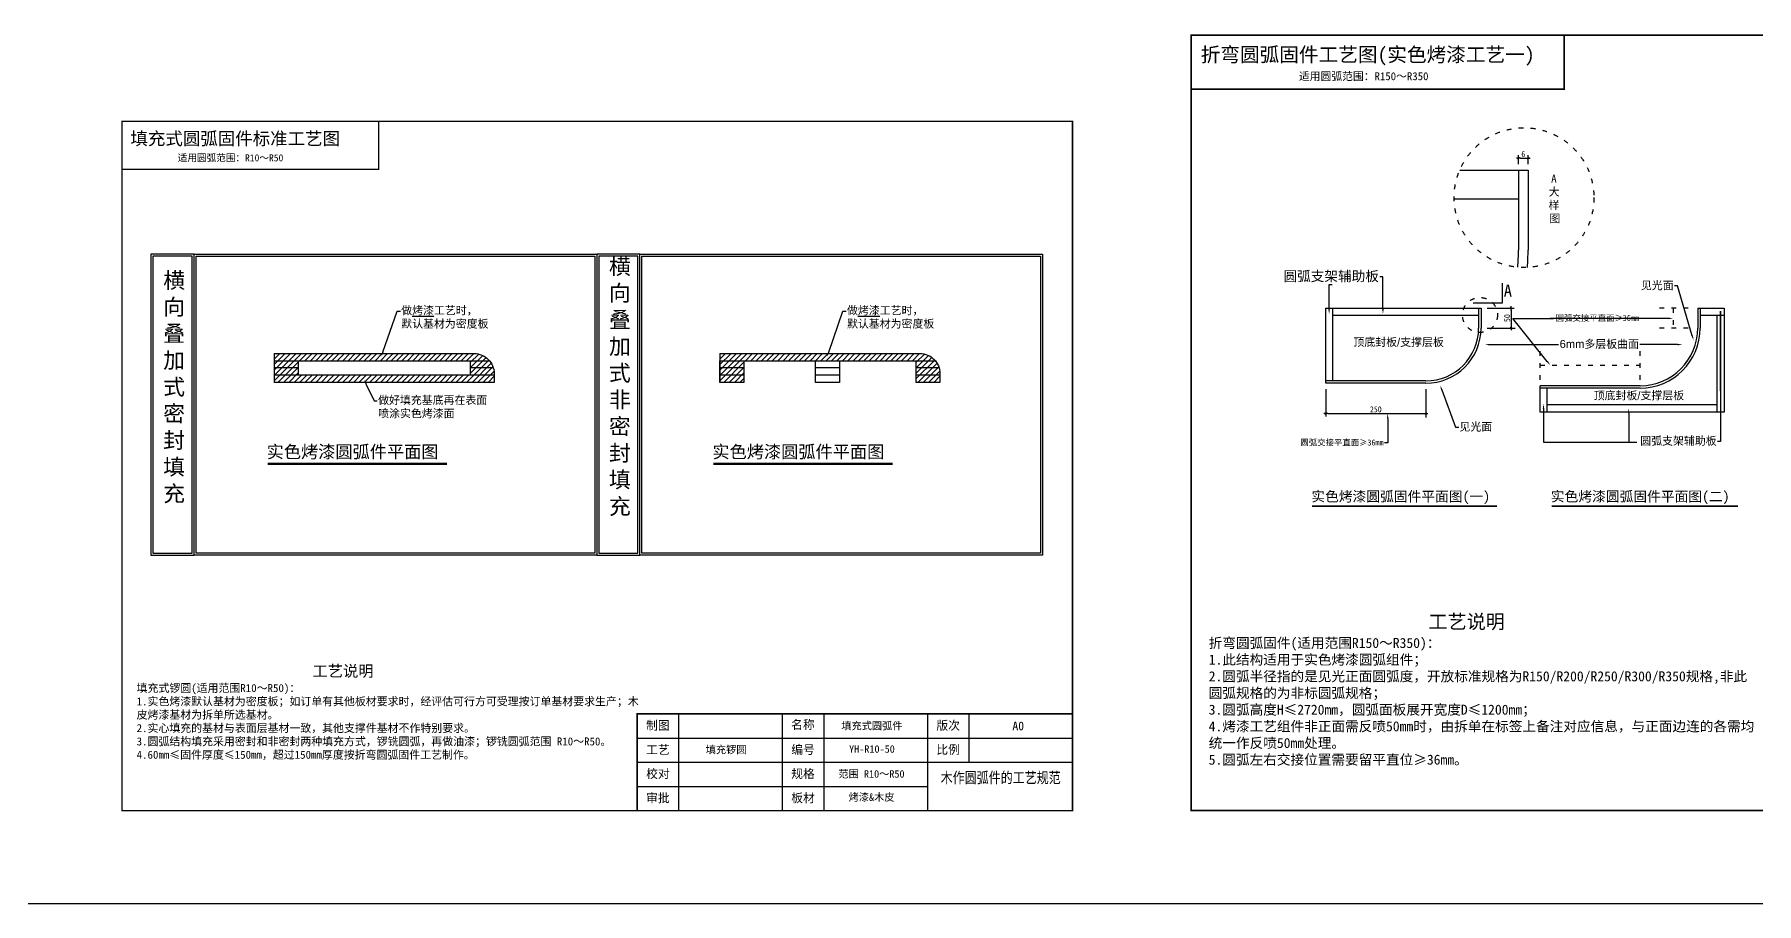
# Model space of a CAD drawing. Header units: millimetres. Extents: x 1116 to 19180, y 5378 to 16725.
# Drawn here: x 7077 to 11381, y 13863 to 16036 of the extents above; entities that cross this region are included whole.
import ezdxf
from ezdxf import colors
from ezdxf.entities.mleader import LeaderData, LeaderLine
from ezdxf.math import Vec2, Vec3

# ---------------------------------------------------------------- set-up
doc = ezdxf.new("R2010")
doc.units = ezdxf.units.MM
doc.linetypes.add('$0$ACAD_ISO03W100', pattern=[30, 12, -18])
doc.layers.add('YQ_TITLE', color=6, linetype='Continuous')
doc.layers.add('图框', color=7, linetype='Continuous')
doc.layers.add('常用', color=7, linetype='Continuous', lineweight=30)
doc.styles.get("Standard").update_dxf_attribs({"font": 'arial.ttf'})
doc.styles.add('YQ_DIM', font='simfang.ttf', dxfattribs={"width": 0.8})
doc.styles.add('YQ_TITLE', font='simhei.ttf')
doc.styles.add('黑体', font='simhei.ttf')
doc.dimstyles.new('yq5', dxfattribs={"dimscale": 5, "dimtxt": 3, "dimasz": 1, "dimexe": 1.5, "dimexo": 3, "dimgap": 0.5, "dimtad": 1, "dimdec": 1, "dimdsep": 46, "dimtxsty": 'YQ_DIM', "dimblk": 'YQTICK', "dimcen": 0, "dimclrd": 256, "dimclre": 256, "dimclrt": 7, "dimadec": 1, "dimazin": 2, "dimtfac": 1, "dimtdec": 1, "dimtix": 1, "dimtmove": 2, "dimatfit": 2, "dimfxl": 0, "dimtolj": 1, "dimtzin": 0, "dimarcsym": 0})

# ---------------------------------------------------------------- blocks, each defined once
blk = doc.blocks.new('YQTICK')
blk.add_line((-1, 0), (1, 0))
at = {"const_width": 0.4}
blk.add_lwpolyline([(0.53, 0.53), (-0.53, -0.53)], dxfattribs=at)
blk = doc.blocks.new('*D76')
at = {"lineweight": -2, "transparency": 16777216}
for p, q in [((10707.6, 15352.1), (10775.5, 15352.1)), ((10768, 15347.1), (10768, 15307.1)), ((10707.6, 15302.1), (10775.5, 15302.1))]:
    blk.add_line(p, q, dxfattribs=at)
at = {"layer": 'Defpoints', "color": 0, "transparency": 16777216}
for p in [(10692.6, 15352.1), (10692.6, 15302.1), (10768, 15302.1)]:
    blk.add_point(p, dxfattribs=at)
at = {"lineweight": -2, "transparency": 16777216, "xscale": 5, "yscale": 5, "zscale": 5}
for p, rotation in [((10768, 15352.1), 90), ((10768, 15302.1), 270)]:
    blk.add_blockref('YQTICK', p, dxfattribs=dict(at, rotation=rotation))
at = {"color": 7, "transparency": 16777216, "insert": (10757.9, 15327.1), "char_height": 15, "attachment_point": 5, "rotation": 90, "style": 'YQ_DIM'}
blk.add_mtext('\\A1;50', dxfattribs=at)
blk = doc.blocks.new('*D109')
at = {"lineweight": -2, "transparency": 16777216}
for p, q in [((10304.6, 15149.1), (10304.6, 15081.2)), ((10554.6, 15149.1), (10554.6, 15081.2)), ((10309.6, 15088.7), (10549.6, 15088.7))]:
    blk.add_line(p, q, dxfattribs=at)
at = {"layer": 'Defpoints', "color": 0, "transparency": 16777216}
for p in [(10304.6, 15164.1), (10554.6, 15164.1), (10554.6, 15088.7)]:
    blk.add_point(p, dxfattribs=at)
at = {"lineweight": -2, "transparency": 16777216, "xscale": 5, "yscale": 5, "zscale": 5, "rotation": 180}
blk.add_blockref('YQTICK', (10304.6, 15088.7), dxfattribs=at)
at = {"lineweight": -2, "transparency": 16777216, "xscale": 5, "yscale": 5, "zscale": 5}
blk.add_blockref('YQTICK', (10554.6, 15088.7), dxfattribs=at)
at = {"color": 7, "transparency": 16777216, "insert": (10429.6, 15098.8), "char_height": 15, "attachment_point": 5, "style": 'YQ_DIM'}
blk.add_mtext('\\A1;250', dxfattribs=at)
blk = doc.blocks.new('*D108')
at = {"lineweight": -2, "transparency": 16777216}
for p, q in [((10786.2, 15712.1), (10786.2, 15734.4)), ((10791.2, 15726.9), (10805.2, 15726.9)), ((10810.2, 15712.1), (10810.2, 15734.4))]:
    blk.add_line(p, q, dxfattribs=at)
at = {"layer": 'Defpoints', "color": 0, "transparency": 16777216}
for p in [(10810.2, 15726.9), (10786.2, 15697.1), (10810.2, 15697.1)]:
    blk.add_point(p, dxfattribs=at)
at = {"lineweight": -2, "transparency": 16777216, "xscale": 5, "yscale": 5, "zscale": 5, "rotation": 180}
blk.add_blockref('YQTICK', (10786.2, 15726.9), dxfattribs=at)
at = {"lineweight": -2, "transparency": 16777216, "xscale": 5, "yscale": 5, "zscale": 5}
blk.add_blockref('YQTICK', (10810.2, 15726.9), dxfattribs=at)
at = {"color": 7, "transparency": 16777216, "insert": (10798.2, 15737), "char_height": 15, "attachment_point": 5, "style": 'YQ_DIM'}
blk.add_mtext('\\A1;6', dxfattribs=at)

msp = doc.modelspace()

# ---------------------------------------------------------------- hatches: boundary and pattern name
h = msp.add_hatch()
h.set_pattern_fill('ANSI31', color=256, scale=3)
h.set_pattern_definition([(45, (5463.317, 15920.951), (-6.735192, 6.735192), [])])
h.paths.add_polyline_path([(8176.13, 15238.44), (7676.13, 15238.44), (7676.13, 15220.44), (8214.55, 15220.44, 0.2226479)])
h.paths.add_polyline_path([(8214.55, 15220.44), (8166.13, 15220.44), (8166.13, 15202.44), (8224.13, 15202.44, 0.1030384)])
h.paths.add_polyline_path([(8224.13, 15202.44), (8166.13, 15202.44), (8166.13, 15184.44), (8226.13, 15184.44), (8226.13, 15188.44, 0.0710678)])
h.paths.add_polyline_path([(8226.13, 15184.44), (8166.13, 15184.44), (7676.13, 15184.44), (7676.13, 15166.44), (8226.13, 15166.44)])
h.paths.add_polyline_path([(7736.13, 15202.44), (7676.13, 15202.44), (7676.13, 15184.44), (7736.13, 15184.44)])
h.paths.add_polyline_path([(7736.13, 15220.44), (7676.13, 15220.44), (7676.13, 15202.44), (7736.13, 15202.44)])
h = msp.add_hatch()
h.set_pattern_fill('ANSI31', color=256, scale=3)
h.set_pattern_definition([(45, (6577.452, 15920.951), (-6.735192, 6.735192), [])])
h.paths.add_polyline_path([(9290.26, 15238.44), (8790.26, 15238.44), (8790.26, 15220.44), (9328.68, 15220.44, 0.2226479)])
h.paths.add_polyline_path([(9328.68, 15220.44), (9280.26, 15220.44), (9280.26, 15202.44), (9338.26, 15202.44, 0.1030384)])
h.paths.add_polyline_path([(9338.26, 15202.44), (9280.26, 15202.44), (9280.26, 15184.44), (9340.26, 15184.44), (9340.26, 15188.44, 0.0710678)])
h.paths.add_polyline_path([(8850.26, 15202.44), (8790.26, 15202.44), (8790.26, 15184.44), (8850.26, 15184.44)])
h.paths.add_polyline_path([(8850.26, 15220.44), (8790.26, 15220.44), (8790.26, 15202.44), (8850.26, 15202.44)])
h.paths.add_polyline_path([(9280.26, 15184.44), (9280.26, 15166.44), (9340.26, 15166.44), (9340.26, 15184.44)])
h.paths.add_polyline_path([(8850.26, 15166.44), (8850.26, 15184.44), (8790.26, 15184.44), (8790.26, 15166.44)])
h = msp.add_hatch()
h.set_pattern_fill('ANSI31', color=256, scale=3)
h.set_pattern_definition([(45, (-1201.166, -3071.884), (-6.735192, 6.735192), [])])
h.paths.add_polyline_path([(9089.47, 15202.44), (9089.47, 15220.44), (9029.47, 15220.44), (9029.47, 15202.44)], flags=17)
h.paths.add_polyline_path([(9089.47, 15184.44), (9089.47, 15202.44), (9029.47, 15202.44), (9029.47, 15184.44)], flags=17)
h.paths.add_polyline_path([(9029.47, 15184.44), (9089.47, 15184.44), (9089.47, 15220.44), (9029.47, 15220.44)])

# ---------------------------------------------------------------- linework, layer by layer
for p, q in [((10639.4, 15697.13), (10810.19, 15697.13)), ((10786.19, 15697.13), (10786.19, 15497.13)), ((10810.19, 15697.13), (10810.19, 15497.13)), ((10625.26, 15625.13), (10786.19, 15625.13)), ((10304.56, 15352.07), (10692.56, 15352.07)), ((10304.56, 15164.07), (10304.56, 15352.07)), ((10322.56, 15170.07), (10322.56, 15352.07)), ((10322.56, 15334.07), (10686.56, 15334.07)), ((10686.56, 15352.07), (10686.56, 15302.07)), ((10692.56, 15352.07), (10692.56, 15302.07)), ((11234.21, 15352.07), (11300.21, 15352.07)), ((11234.21, 15352.07), (11234.21, 15302.07)), ((11240.21, 15352.07), (11240.21, 15302.07)), ((11240.21, 15334.07), (11300.21, 15334.07)), ((11282.21, 15334.07), (11282.21, 15092.07)), ((11300.21, 15352.07), (11300.21, 15092.07)), ((10719.56, 15302.07), (10778.12, 15302.07)), ((7676.13, 15238.44), (7676.13, 15166.44)), ((8790.26, 15238.44), (8790.26, 15166.44)), ((7676.13, 15220.44), (8214.55, 15220.44)), ((7736.13, 15202.44), (7676.13, 15202.44)), ((7736.13, 15220.44), (7736.13, 15184.44)), ((8166.13, 15220.44), (8166.13, 15184.44)), ((8224.13, 15202.44), (8166.13, 15202.44)), ((8790.26, 15220.44), (9328.68, 15220.44)), ((8850.26, 15202.44), (8790.26, 15202.44)), ((8850.26, 15220.44), (8850.26, 15166.44)), ((9089.47, 15202.44), (9029.47, 15202.44)), ((9280.26, 15220.44), (9280.26, 15166.44)), ((9338.26, 15202.44), (9280.26, 15202.44)), ((8226.13, 15184.44), (7676.13, 15184.44)), ((8850.26, 15184.44), (8790.26, 15184.44)), ((9089.47, 15184.44), (9029.47, 15184.44)), ((9340.26, 15184.44), (9280.26, 15184.44)), ((10554.56, 15170.07), (10304.56, 15170.07)), ((10554.56, 15164.07), (10304.56, 15164.07)), ((11090.21, 15158.07), (10840.21, 15158.07)), ((10840.21, 15092.07), (10840.21, 15158.07)), ((11090.21, 15152.07), (10840.21, 15152.07)), ((10858.21, 15092.07), (10858.21, 15152.07)), ((10554.56, 15137.07), (10554.56, 15078.51)), ((11282.21, 15110.07), (10858.21, 15110.07)), ((11300.21, 15092.07), (10840.21, 15092.07)), ((1115.77, 13863.27), (19180.15, 13863.27))]:
    msp.add_line(p, q)
at = {"color": 3, "lineweight": -3}
for p, q in [((10746.08, 15365.33), (10746.08, 15414.59)), ((10672.9, 15365.33), (10746.08, 15365.33))]:
    msp.add_line(p, q, dxfattribs=at)
at = {"linetype": '$0$ACAD_ISO03W100'}
for p, q in [((11210.54, 15352.07), (11135.53, 15352.07)), ((11173.03, 15352.07), (11173.03, 15302.07)), ((11210.54, 15302.07), (11135.53, 15302.07)), ((10840.21, 15172.39), (10840.21, 15246.3)), ((11090.21, 15172.39), (11090.21, 15246.3)), ((10840.21, 15209.35), (11090.21, 15209.35))]:
    msp.add_line(p, q, dxfattribs=at)
at = {"color": 6}
for points in [[(7476.24, 15487.19), (7368.39, 15487.19), (7368.39, 14734.48), (7476.24, 14734.48)], [(7471.24, 15482.19), (7373.39, 15482.19), (7373.39, 14739.48), (7471.24, 14739.48)], [(7476.24, 15487.19), (8482.52, 15487.19), (8482.52, 14734.48), (7476.24, 14734.48)], [(7481.24, 15482.19), (8477.52, 15482.19), (8477.52, 14739.48), (7481.24, 14739.48)], [(8590.38, 15487.19), (8482.52, 15487.19), (8482.52, 14734.48), (8590.38, 14734.48)], [(8585.38, 15482.19), (8487.52, 15482.19), (8487.52, 14739.48), (8585.38, 14739.48)], [(8590.38, 15487.19), (9596.66, 15487.19), (9596.66, 14734.48), (8590.38, 14734.48)], [(8595.38, 15482.19), (9591.66, 15482.19), (9591.66, 14739.48), (8595.38, 14739.48)]]:
    msp.add_lwpolyline(points, close=True, dxfattribs=at)
for points in [[(7676.13, 15238.44), (8176.13, 15238.44, -0.4142136), (8226.13, 15188.44), (8226.13, 15166.44), (7676.13, 15166.44)], [(8790.26, 15238.44), (9290.26, 15238.44, -0.4142136), (9340.26, 15188.44), (9340.26, 15166.44), (9280.26, 15166.44)]]:
    msp.add_lwpolyline(points, format="xyb")
for points in [[(8790.26, 15220.44), (8850.26, 15220.44), (8850.26, 15166.44), (8790.26, 15166.44)], [(9029.47, 15220.44), (9089.47, 15220.44), (9089.47, 15166.44), (9029.47, 15166.44)]]:
    msp.add_lwpolyline(points, close=True)
msp.add_lwpolyline([(8850.26, 15166.44), (8790.26, 15166.44)])
at = {"linetype": '$0$ACAD_ISO03W100'}
for centre, radius in [((10799.98, 15628.19), 174.74), ((10690, 15334.84), 43.69)]:
    msp.add_circle(centre, radius, dxfattribs=at)
for centre, radius, start in [((10258.19, 15497.13), 528, 355.33064), ((10258.19, 15497.13), 552, 355.48362), ((10554.56, 15302.07), 132, 270), ((10554.56, 15302.07), 138, 270), ((11090.21, 15302.07), 150, 270), ((11090.21, 15302.07), 144, 270)]:
    msp.add_arc(centre, radius, start, 0)
at = {"layer": 'YQ_TITLE'}
for points, const_width in [([(7660.05, 14962.45), (8108.22, 14962.45)], 5.6), ([(8774.19, 14962.45), (9222.36, 14962.45)], 5.6), ([(10270.45, 14856.89), (10732.38, 14856.89)], 4.48), ([(10869.11, 14856.89), (11335.17, 14856.89)], 4.48)]:
    msp.add_lwpolyline(points, dxfattribs=dict(at, const_width=const_width))
at = {"layer": '图框'}
for p, q in [((8687.09, 14337.58), (8687.09, 14095.75)), ((8946.19, 14337.58), (8946.19, 14095.75)), ((9049.83, 14337.58), (9049.83, 14095.75)), ((9308.94, 14337.58), (9308.94, 14095.75)), ((9412.58, 14337.58), (9412.58, 14216.66)), ((8583.44, 14277.12), (9671.69, 14277.12)), ((8583.44, 14216.66), (9671.69, 14216.66)), ((8583.44, 14156.21), (9308.94, 14156.21))]:
    msp.add_line(p, q, dxfattribs=at)
at = {"layer": '常用', "lineweight": -3}
for points, const_width in [([(12640.93, 14367.81), (11492.94, 14367.81), (11492.94, 14095.75), (9967.93, 14095.75), (9967.93, 16034.18), (12640.93, 16034.18), (12640.93, 14095.75), (11492.94, 14095.75)], 4.16), ([(9671.69, 14337.58), (8583.44, 14337.58), (8583.44, 14095.75), (7295.69, 14095.75), (7295.69, 15818.8), (9671.69, 15818.8), (9671.69, 14095.75), (8583.44, 14095.75)], 3.7)]:
    msp.add_lwpolyline(points, dxfattribs=dict(at, const_width=const_width))
for points, const_width in [([(9967.93, 16034.18), (10899.98, 16034.18), (10899.98, 15899.27), (9967.93, 15899.27)], 4.16), ([(7295.69, 15818.8), (7937.46, 15818.8), (7937.46, 15698.88), (7295.69, 15698.88)], 3.7)]:
    msp.add_lwpolyline(points, close=True, dxfattribs=dict(at, const_width=const_width))

# ---------------------------------------------------------------- texts
at = {"attachment_point": 1}
for s, width, gutter_width, insert, char_height in [('\\pi5.44113;{\\fSimSun|b0|i0|c0|p2;A\\P\\pi-0.70412;\\fSimSun|b0|i0|c134|p2;大\\P\\pi-0.87172;样\\P\\pi1.08359;图}', 24.4018, 1750, (10862.41, 15685.99), 20), ('{\\fSimSun|b0|i0|c134|p2;顶底封板}/{\\fSimSun|b0|i0|c134|p2;支撑层板}', 245.6215, 1750, (10373.61, 15277.08), 20), ('{\\fSimSun|b0|i0|c134|p2;顶底封板}/{\\fSimSun|b0|i0|c134|p2;支撑层板}', 245.6215, 1750, (10974.26, 15143.66), 20), ('\\pi549.3115;{\\fSimHei|b0|i0|c134|p49;\\H1.4x;工艺说明\\P\\pi0;\\H0.71429x;折弯圆弧固件(适用范围R150～R350)：\\P1.\\H0.99999x;此结构适用于实色烤漆圆弧组件；\\P\\fSimHei|b0|i0|c0|p49;2.\\fSimHei|b0|i0|c134|p49;圆弧半径指的是见光正面圆弧度，开放标准规格为R150/R200/R250/R300/R350规格\\fSimHei|b0|i0|c0|p49;,\\fSimHei|b0|i0|c134|p49;非此圆弧规格的为非标圆弧规格；\\P\\fSimHei|b0|i0|c0|p49;3.\\fSimHei|b0|i0|c134|p49;圆弧高度H≤\\fSimHei|b0|i0|c0|p49;2\\fSimHei|b0|i0|c134|p49;720mm，圆弧面板展开宽度D≤1200mm；\\P4\\fSimHei|b0|i0|c0|p49;.\\fSimHei|b0|i0|c134|p49;烤漆工艺组件非正面需反喷50mm时，由拆单在标签上备注对应信息，与正面边连的各需均统一作反喷50mm处理。\\P5.圆弧左右交接位置需要留平直位≥36mm。}', 1360.7043, 1750, (10011.89, 14585.67), 25), ('\\pi439.4492;{\\fSimHei|b0|i0|c134|p49;\\H1.4x;工艺说明\\P\\pi0;\\H0.71429x;填充式锣圆(适用范围R10～R50)：\\P1\\fSimHei|b0|i0|c0|p49;.\\fSimHei|b0|i0|c134|p49;实色烤漆默认基材为密度板；如订单有其他板材要求时，经评估可行方可受理按订单基材要求生产；木皮烤漆基材为拆单所选基材。\\P2\\fSimHei|b0|i0|c0|p49;.\\fSimHei|b0|i0|c134|p49;实心填充的基材与表面层基材一致，其他支撑件基材不作特别要求。\\P3\\fSimHei|b0|i0|c0|p49;.\\fSimHei|b0|i0|c134|p49;圆弧结构填充采用密封和非密封两种填充方式，锣铣圆弧，再做油漆；锣铣圆弧范围 R10～R50。\\P4.60mm≤固件厚度≤150mm，超过150mm厚度按折弯圆弧固件工艺制作。}', 1259.0206, 1400, (7332.51, 14458.71), 20)]:
    msp.add_mtext_dynamic_manual_height_columns(s, width=width, gutter_width=gutter_width, heights=[0], dxfattribs=dict(at, insert=insert, char_height=char_height))
at = {"color": 6, "char_height": 40, "attachment_point": 1}
for s, insert in [('{\\fSimHei|b0|i0|c134|p49;横向叠加式非密封填充}', (8512.97, 15476.53)), ('{\\fSimHei|b0|i0|c134|p49;横向叠加式密封填充}', (7398.84, 15441.76))]:
    msp.add_mtext_dynamic_manual_height_columns(s, width=80.8673, gutter_width=1750, heights=[0], dxfattribs=dict(at, insert=insert))
at = {"color": 3, "insert": (10749.45, 15410.89), "char_height": 30, "attachment_point": 1}
msp.add_mtext_dynamic_manual_height_columns('{\\fSimHei|b0|i0|c0|p49;A}', width=36.1367, gutter_width=1750, heights=[0], dxfattribs=at)
at = {"layer": 'YQ_TITLE', "style": 'YQ_TITLE'}
for s, height, p in [('折弯圆弧固件工艺图(实色烤漆工艺一)', 36, (9991.9, 15967.98)), ('适用圆弧范围：R150～R350', 19.8, (10237.38, 15921.86)), ('填充式圆弧固件标准工艺图 ', 32, (7317, 15759.96)), ('适用圆弧范围：R10～R50', 17.6, (7435.29, 15718.96)), ('实色烤漆圆弧件平面图', 31.5, (7657.4, 14977.13)), ('实色烤漆圆弧件平面图', 31.5, (8771.53, 14977.13)), ('实色烤漆圆弧固件平面图(一)', 25.2, (10268.32, 14868.63)), ('实色烤漆圆弧固件平面图(二)', 25.2, (10866.98, 14868.63))]:
    msp.add_text(s, height=height, dxfattribs=at).set_placement(p)
at = {"layer": '图框', "attachment_point": 5, "style": '黑体'}
for s, insert, char_height, width in [('制图', (8635.26, 14307.35), 21.592, 103.6423), ('{\\fﾺￚￌﾣﾤ|b0|i0|c134|p2;名称}', (8997.72, 14309.32), 21.5921, 103.6423), ('{\\fSimSun|b0|i0|c134|p2;\\C3;填充式圆弧件}', (9170.16, 14306.57), 18.6571, 259.1058), ('版次', (9360.76, 14307.35), 21.592, 103.6423), ('A0', (9535.95, 14307.27), 21.592, 103.6423), ('工艺', (8635.26, 14246.89), 21.592, 103.6423), ('{\\fSimSun|b0|i0|c134|p2;\\C3;填充锣圆}', (8805.8, 14246.89), 18.6571, 259.1058), ('编号', (8998.01, 14246.89), 21.592, 103.6423), ('{\\fSimSun|b0|i0|c134|p2;\\C3;YH-R10-50}', (9170.27, 14249.53), 18.6571, 259.1058), ('比例', (9360.76, 14246.89), 21.592, 103.6423), ('校对', (8635.26, 14186.44), 21.592, 103.6423), ('规格', (8998.01, 14186.44), 21.592, 103.6423), ('{\\fSimSun|b0|i0|c134|p2;\\C3;范围 R10～R50}', (9169.23, 14186.4), 18.6571, 259.1058), ('{\\fSimSun|b0|i0|c134|p2;\\W0.8;\\C0;木作圆弧件的工艺规范}', (9492.06, 14176.7), 27.4947, 366.5046), ('审批', (8635.26, 14125.98), 21.592, 103.6423), ('板材', (8998.01, 14125.98), 21.592, 103.6423), ('{\\fSimSun|b0|i0|c134|p2;\\C3;烤漆&木皮}', (9169.23, 14128.33), 18.6571, 259.1058)]:
    msp.add_mtext(s, dxfattribs=dict(at, insert=insert, char_height=char_height, width=width))

# ---------------------------------------------------------------- dimensions: what is measured, and where the dimension line sits
dim = msp.add_linear_dim(base=(10810.19, 15726.91), p1=(10786.19, 15697.13), p2=(10810.19, 15697.13), text='6', dimstyle='yq5')
dim.commit()
dim.dimension.update_dxf_attribs({"geometry": '*D108', "text_midpoint": (10798.19, 15736.99)})
dim = msp.add_linear_dim(base=(10768, 15302.07), p1=(10692.56, 15352.07), p2=(10692.56, 15302.07), angle=90, dimstyle='yq5')
dim.commit()
dim.dimension.update_dxf_attribs({"geometry": '*D76', "text_midpoint": (10757.91, 15327.07)})
dim = msp.add_linear_dim(base=(10554.56, 15088.69), p1=(10304.56, 15164.07), p2=(10554.56, 15164.07), dimstyle='yq5')
dim.commit()
dim.dimension.update_dxf_attribs({"geometry": '*D109', "text_midpoint": (10429.56, 15098.78)})

# ---------------------------------------------------------------- leaders
ml = msp.add_multileader_mtext('Standard')
ml.set_content('{\\fSimSun|b0|i0|c134|p2;圆弧支架辅助板}', color=256)
ml.set_leader_properties()
ml.build(insert=Vec2(0, 0))
ml.multileader.update_dxf_attribs({"arrow_head_size": 12})
ctx = ml.context
ctx.base_point, ctx.char_height, ctx.arrow_head_size, ctx.plane_origin = Vec3(10191.18, 15429.99), 25, 12, Vec3(10538.81, 15345.94)
ctx.text_align_type = 2
notes = []
notes.append((ctx, [(0, (1, 1, 0), (10447.45, 15429.99), (-1, 0), 8, [(1, [(10447.45, 15337.52)], 0, [])])]))
ctx.mtext.insert, ctx.mtext.alignment, ctx.mtext.flow_direction = Vec3(10437.45, 15444.38), 3, 5
ml = msp.add_multileader_mtext('Standard')
ml.set_content('', color=256)
ml.set_leader_properties()
ml.build(insert=Vec2(0, 0))
ml.multileader.update_dxf_attribs({"arrow_head_size": 12})
ctx = ml.context
ctx.base_point, ctx.char_height, ctx.arrow_head_size, ctx.plane_origin = Vec3(10320.85, 15411.28), 20, 12, Vec3(10312.85, 15324.87)
notes.append((ctx, [(0, (1, 1, 0), (10312.85, 15411.28), (1, 0), 8, [(0, [(10312.85, 15337.32)], 0, [])])]))
ctx.mtext.insert, ctx.mtext.flow_direction = Vec3(10322.85, 15421.28), 5
ml = msp.add_multileader_mtext('Standard')
ml.set_content('{\\fSimSun|b0|i0|c134|p2;见光面}', color=256)
ml.set_leader_properties()
ml.build(insert=Vec2(0, 0))
ml.multileader.update_dxf_attribs({"arrow_head_size": 12})
ctx = ml.context
ctx.base_point, ctx.char_height, ctx.arrow_head_size, ctx.plane_origin = Vec3(11088.97, 15407.4), 20, 12, Vec3(11173.98, 15286.16)
ctx.text_align_type = 2
notes.append((ctx, [(0, (1, 1, 0), (11183.98, 15407.4), (-1, 0), 8, [(0, [(11223.78, 15271.48)], 0, [])])]))
ctx.mtext.insert, ctx.mtext.alignment, ctx.mtext.flow_direction = Vec3(11173.98, 15418.86), 3, 5
ml = msp.add_multileader_mtext('Standard')
ml.set_content('{\\fSimHei|b0|i0|c134|p49;\\H1.00001x;做\\L烤漆\\l工艺时，\\P默认基材为密度板}', color=256)
ml.set_leader_properties()
ml.build(insert=Vec2(0, 0))
ml.multileader.update_dxf_attribs({"arrow_head_size": 12})
ctx = ml.context
ctx.base_point, ctx.char_height, ctx.arrow_head_size, ctx.plane_origin = Vec3(7991.76, 15344.7), 20, 12, Vec3(7944.19, 15237.21)
notes.append((ctx, [(0, (1, 1, 0), (7983.76, 15344.7), (1, 0), 8, [(0, [(7944.19, 15230.9)], 0, [])])]))
ctx.mtext.insert, ctx.mtext.flow_direction = Vec3(7993.76, 15356.27), 5
ml = msp.add_multileader_mtext('Standard')
ml.set_content('{\\fSimHei|b0|i0|c134|p49;\\H1.00001x;做\\L烤漆\\l工艺时，\\P默认基材为密度板}', color=256)
ml.set_leader_properties()
ml.build(insert=Vec2(0, 0))
ml.multileader.update_dxf_attribs({"arrow_head_size": 12})
ctx = ml.context
ctx.base_point, ctx.char_height, ctx.arrow_head_size, ctx.plane_origin = Vec3(9105.89, 15344.7), 20, 12, Vec3(9058.33, 15237.21)
notes.append((ctx, [(0, (1, 1, 0), (9097.89, 15344.7), (1, 0), 8, [(0, [(9058.33, 15230.9)], 0, [])])]))
ctx.mtext.insert, ctx.mtext.flow_direction = Vec3(9107.89, 15356.27), 5
at = {"linetype": '$0$ACAD_ISO03W100'}
ml = msp.add_multileader_mtext('Standard', dxfattribs=at)
ml.set_content('{\\fSimSun|b0|i0|c134|p2;圆弧交接平直面≥36mm}', color=256)
ml.set_leader_properties()
ml.build(insert=Vec2(0, 0))
ml.multileader.update_dxf_attribs({"arrow_head_size": 12})
ctx = ml.context
ctx.base_point, ctx.char_height, ctx.arrow_head_size, ctx.plane_origin = Vec3(10873.6, 15326.26), 15, 12, Vec3(11179.73, 15326.26)
ctx.text_align_type = 2
notes.append((ctx, [(1, (1, 1, 0), (10865.6, 15326.26), (1, 0), 8, [(0, [(11173.03, 15326.26)], 0, []), (2, [(10865.6, 15209.35), (10772.39, 15326.26)], 0, [])])]))
ctx.mtext.insert, ctx.mtext.alignment, ctx.mtext.flow_direction = Vec3(11087.44, 15334.76), 3, 5
ml = msp.add_multileader_mtext('Standard', dxfattribs=at)
ml.set_content('{\\fSimSun|b0|i0|c134|p2;\\C256;圆弧支架辅助板}', color=256)
ml.set_leader_properties()
ml.build(insert=Vec2(0, 0))
ml.multileader.update_dxf_attribs({"arrow_head_size": 12})
ctx = ml.context
ctx.base_point, ctx.char_height, ctx.arrow_head_size, ctx.plane_origin = Vec3(11084, 15018.57), 20, 12, Vec3(11291.42, 15132.79)
ctx.text_align_type = 2
notes.append((ctx, [(0, (1, 1, 0), (11291.42, 15018.57), (-1, 0), 8, [(1, [(11291.42, 15132.79), (11291.42, 15344.08)], 0, [])])]))
ctx.mtext.insert, ctx.mtext.alignment, ctx.mtext.flow_direction = Vec3(11281.42, 15030.08), 3, 5
ml = msp.add_multileader_mtext('Standard')
ml.set_content('', color=256)
ml.set_leader_properties()
ml.build(insert=Vec2(0, 0))
ml.multileader.update_dxf_attribs({"arrow_head_size": 12})
ctx = ml.context
ctx.base_point, ctx.char_height, ctx.arrow_head_size, ctx.plane_origin = Vec3(10885.8, 15260.79), 20, 12, Vec3(10725.57, 15260.79)
notes.append((ctx, [(0, (1, 1, 0), (10877.8, 15260.79), (1, 0), 8, [(0, [(10702.28, 15260.79)], 0, [])])]))
ctx.mtext.insert, ctx.mtext.flow_direction = Vec3(10887.8, 15270.79), 5
ml = msp.add_multileader_mtext('Standard')
ml.set_content('6mm{\\fSimSun|b0|i0|c134|p2;多层板曲面}', color=256)
ml.set_leader_properties()
ml.build(insert=Vec2(0, 0))
ml.multileader.update_dxf_attribs({"arrow_head_size": 12})
ctx = ml.context
ctx.base_point, ctx.char_height, ctx.arrow_head_size, ctx.plane_origin = Vec3(10882.62, 15260.79), 20, 12, Vec3(11179.73, 15260.79)
ctx.text_align_type = 2
notes.append((ctx, [(0, (1, 1, 0), (11097.44, 15260.79), (-1, 0), 8, [(0, [(11196, 15260.79)], 0, [])])]))
ctx.mtext.insert, ctx.mtext.alignment, ctx.mtext.flow_direction = Vec3(11087.44, 15272.3), 3, 5
ml = msp.add_multileader_mtext('Standard')
ml.set_content('{\\fSimHei|b0|i0|c134|p49;做好填充基底再在表面\\P喷涂实色烤漆面}', color=256)
ml.set_leader_properties()
ml.build(insert=Vec2(0, 0))
ml.multileader.update_dxf_attribs({"arrow_head_size": 12})
ctx = ml.context
ctx.base_point, ctx.char_height, ctx.arrow_head_size, ctx.plane_origin = Vec3(7934.07, 15120.59), 20, 12, Vec3(7886.51, 15013.1)
notes.append((ctx, [(0, (1, 1, 0), (7926.07, 15120.59), (1, 0), 8, [(0, [(7901.38, 15171.99)], 0, [])])]))
ctx.mtext.insert, ctx.mtext.flow_direction = Vec3(7936.07, 15132.11), 5
ml = msp.add_multileader_mtext('Standard')
ml.set_content('{\\fSimSun|b0|i0|c134|p2;见光面}', color=256)
ml.set_leader_properties()
ml.build(insert=Vec2(0, 0))
ml.multileader.update_dxf_attribs({"arrow_head_size": 12})
ctx = ml.context
ctx.base_point, ctx.char_height, ctx.arrow_head_size, ctx.plane_origin = Vec3(10636.69, 15053.95), 20, 12, Vec3(10600.36, 15131.62)
notes.append((ctx, [(0, (1, 1, 0), (10628.69, 15053.95), (1, 0), 8, [(0, [(10590.45, 15158.93)], 0, [])])]))
ctx.mtext.insert, ctx.mtext.flow_direction = Vec3(10638.69, 15065.4), 5
ml = msp.add_multileader_mtext('Standard', dxfattribs=at)
ml.set_content('', color=256)
ml.set_leader_properties()
ml.build(insert=Vec2(0, 0))
ml.multileader.update_dxf_attribs({"arrow_head_size": 12})
ctx = ml.context
ctx.base_point, ctx.char_height, ctx.arrow_head_size, ctx.plane_origin = Vec3(11082.35, 15016.44), 20, 12, Vec3(10848.73, 15112.32)
notes.append((ctx, [(0, (1, 1, 0), (10848.73, 15016.44), (1, 0), 233.62, [(0, [(10848.73, 15112.32)], 0, [])])]))
ctx.mtext.insert, ctx.mtext.flow_direction = Vec3(11084.35, 15026.44), 5
ml = msp.add_multileader_mtext('Standard', dxfattribs=at)
ml.set_content('{\\fSimSun|b0|i0|c134|p2;圆弧交接平直面≥36mm}', color=256)
ml.set_leader_properties()
ml.build(insert=Vec2(0, 0))
ml.multileader.update_dxf_attribs({"arrow_head_size": 12})
ctx = ml.context
ctx.base_point, ctx.char_height, ctx.arrow_head_size, ctx.plane_origin = Vec3(10235.42, 15015.04), 15, 12, Vec3(10541.56, 15015.04)
ctx.text_align_type = 2
notes.append((ctx, [(0, (1, 1, 0), (10459.26, 15015.04), (-1, 0), 8, [(0, [(10459.26, 15088.23)], 0, [])])]))
ctx.mtext.insert, ctx.mtext.alignment, ctx.mtext.flow_direction = Vec3(10449.26, 15023.55), 3, 5
ml = msp.add_multileader_mtext('Standard', dxfattribs=at)
ml.set_content('', color=256)
ml.set_leader_properties()
ml.build(insert=Vec2(0, 0))
ml.multileader.update_dxf_attribs({"arrow_head_size": 12})
ctx = ml.context
ctx.base_point, ctx.char_height, ctx.arrow_head_size, ctx.plane_origin = Vec3(11069.61, 15016.44), 20, 12, Vec3(11061.61, 15101.44)
notes.append((ctx, [(0, (1, 1, 0), (11061.61, 15016.44), (1, 0), 8, [(0, [(11061.61, 15101.44)], 0, [])])]))
ctx.mtext.insert, ctx.mtext.flow_direction = Vec3(11071.61, 15026.44), 5
for ctx, leaders in notes:
    for number, flags, end, landing, length, lines in leaders:
        leader = LeaderData()
        leader.index, (leader.has_last_leader_line, leader.has_dogleg_vector, leader.attachment_direction) = number, flags
        leader.last_leader_point, leader.dogleg_vector, leader.dogleg_length = Vec3(end), Vec3(landing), length
        for number, points, colour, breaks in lines:
            line = LeaderLine()
            line.index, line.vertices, line.color, line.breaks = number, Vec3.list(points), colors.encode_raw_color(colour), breaks
            leader.lines.append(line)
        ctx.leaders.append(leader)

doc.saveas('drawing.dxf')
